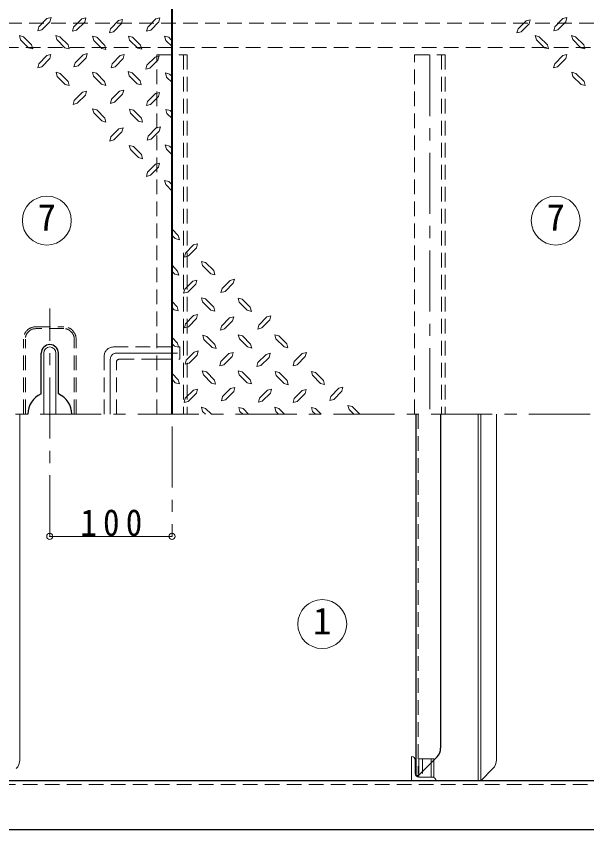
# Model space of a CAD drawing. Units: millimetres at full size, sheet at 1:10; details may follow other scales. Extents: x -2125 to 1925, y -1405 to 1405.
# Drawn here: x -795 to -329, y 405 to 1071 of the extents above; entities that cross this region are included whole.
import ezdxf
from ezdxf.enums import TextEntityAlignment as Align

# ---------------------------------------------------------------- set-up
doc = ezdxf.new("R2010")
doc.units = ezdxf.units.MM
doc.header["$LTSCALE"] = 10
doc.header["$PDMODE"] = 32
doc.header["$PDSIZE"] = 5
doc.linetypes.add('CHAIN1', pattern=[8, 5, -1, 1, -1])
doc.linetypes.add('DASHED1', pattern=[1.8, 1.2, -0.6])
doc.layers.add('0-A', color=4, linetype='Continuous', lineweight=9)
doc.styles.add('ＭＳ ゴシック', font='')
doc.styles.get('ＭＳ ゴシック').set_extended_font_data('MS Gothic')

msp = doc.modelspace()

# ---------------------------------------------------------------- linework, layer by layer
at = {"layer": '0-A', "color": 1, "lineweight": 40}
msp.add_line((-667.8, 745.02), (-667.8, 1079.02), dxfattribs=at)
at = {"layer": '0-A', "linetype": 'DASHED1'}
for p, q in [((163.2, 1065.02), (-920.8, 1065.02)), ((-913.33, 1045.02), (143.2, 1045.02)), ((-658.3, 1039.02), (-658.3, 745.02)), ((-447.3, 1039.02), (-447.3, 745.02)), ((-680.3, 800.02), (-661.3, 800.02)), ((-661.3, 790.02), (-661.3, 800.02)), ((-680.3, 790.02), (-661.3, 790.02)), ((-462.8, 463.02), (-462.8, 448.02)), ((-455.8, 463.02), (-455.8, 459.78))]:
    msp.add_line(p, q, dxfattribs=at)
at = {"layer": '0-A'}
for p, q in [((-774.21, 1059.59), (-767.7, 1066.21)), ((-748.28, 1061.69), (-741.66, 1068.41)), ((-745.86, 1059.28), (-739.25, 1065.89)), ((-718.25, 1060.43), (-711.53, 1067.15)), ((-711.53, 1067.15), (-708.27, 1067.99)), ((-708.27, 1067.99), (-709.11, 1064.63)), ((-687.69, 1061.8), (-681.08, 1068.52)), ((-685.28, 1059.38), (-678.66, 1066)), ((-681.08, 1068.52), (-677.72, 1069.36)), ((-677.72, 1069.36), (-678.66, 1066)), ((-384.76, 1060.22), (-378.04, 1066.94)), ((-378.04, 1066.94), (-374.79, 1067.78)), ((-374.79, 1067.78), (-375.63, 1064.42)), ((-352.21, 1059.59), (-345.7, 1066.21)), ((-776.73, 1062.01), (-777.57, 1058.75)), ((-774.21, 1059.59), (-777.57, 1058.75)), ((-748.28, 1061.69), (-749.22, 1058.44)), ((-745.86, 1059.28), (-749.22, 1058.44)), ((-718.25, 1060.43), (-719.09, 1057.18)), ((-715.73, 1058.02), (-709.11, 1064.63)), ((-687.69, 1061.8), (-688.64, 1058.54)), ((-685.28, 1059.38), (-688.64, 1058.54)), ((-384.76, 1060.22), (-385.6, 1056.97)), ((-382.24, 1057.81), (-375.63, 1064.42)), ((-354.73, 1062.01), (-355.57, 1058.75)), ((-352.21, 1059.59), (-355.57, 1058.75)), ((-789.33, 1053.92), (-792.59, 1054.76)), ((-791.75, 1051.4), (-792.59, 1054.76)), ((-789.33, 1053.92), (-782.72, 1047.2)), ((-762.03, 1051.51), (-762.87, 1054.87)), ((-759.62, 1053.92), (-762.87, 1054.87)), ((-759.62, 1053.92), (-752.9, 1047.31)), ((-729.38, 1053.4), (-732.74, 1054.24)), ((-731.79, 1050.88), (-732.74, 1054.24)), ((-729.38, 1053.4), (-722.76, 1046.78)), ((-715.73, 1058.02), (-719.09, 1057.18)), ((-702.5, 1051.09), (-703.44, 1054.45)), ((-700.08, 1053.5), (-703.44, 1054.45)), ((-700.08, 1053.5), (-693.47, 1046.89)), ((-670.47, 1053.4), (-673.83, 1054.24)), ((-672.89, 1050.88), (-673.83, 1054.24)), ((-670.47, 1053.4), (-667.8, 1050.34)), ((-382.24, 1057.81), (-385.6, 1056.97)), ((-367.33, 1053.92), (-370.59, 1054.76)), ((-369.75, 1051.4), (-370.59, 1054.76)), ((-367.33, 1053.92), (-360.72, 1047.2)), ((-340.03, 1051.51), (-340.87, 1054.87)), ((-337.62, 1053.92), (-340.87, 1054.87)), ((-337.62, 1053.92), (-330.9, 1047.31)), ((-791.75, 1051.4), (-785.13, 1044.79)), ((-762.03, 1051.51), (-755.42, 1044.89)), ((-752.9, 1047.31), (-752.06, 1044.05)), ((-731.79, 1050.88), (-725.28, 1044.37)), ((-722.76, 1046.78), (-721.92, 1043.42)), ((-702.5, 1051.09), (-695.88, 1044.47)), ((-693.47, 1046.89), (-692.52, 1043.63)), ((-672.89, 1050.88), (-667.8, 1045.79)), ((-369.75, 1051.4), (-363.13, 1044.79)), ((-340.03, 1051.51), (-333.42, 1044.89)), ((-330.9, 1047.31), (-330.06, 1044.05)), ((-776.73, 1031.77), (-770.12, 1038.49)), ((-770.12, 1038.49), (-766.86, 1039.33)), ((-766.86, 1039.33), (-767.7, 1035.97)), ((-752.06, 1044.05), (-755.42, 1044.89)), ((-747.12, 1032.5), (-740.51, 1039.12)), ((-740.51, 1039.12), (-737.25, 1040.06)), ((-737.25, 1040.06), (-738.09, 1036.7)), ((-721.92, 1043.42), (-725.28, 1044.37)), ((-716.88, 1031.77), (-710.27, 1038.49)), ((-710.27, 1038.49), (-706.91, 1039.33)), ((-706.91, 1039.33), (-707.85, 1035.97)), ((-692.52, 1043.63), (-695.88, 1044.47)), ((-354.73, 1031.77), (-348.12, 1038.49)), ((-348.12, 1038.49), (-344.86, 1039.33)), ((-344.86, 1039.33), (-345.7, 1035.97)), ((-330.06, 1044.05), (-333.42, 1044.89)), ((-776.73, 1031.77), (-777.68, 1028.51)), ((-774.32, 1029.35), (-767.7, 1035.97)), ((-747.12, 1032.5), (-748.07, 1029.14)), ((-744.71, 1030.09), (-738.09, 1036.7)), ((-716.88, 1031.77), (-717.72, 1028.51)), ((-714.36, 1029.35), (-707.85, 1035.97)), ((-688.32, 1030.61), (-681.71, 1037.23)), ((-685.91, 1028.2), (-679.29, 1034.81)), ((-681.71, 1037.23), (-678.45, 1038.17)), ((-678.45, 1038.17), (-679.29, 1034.81)), ((-354.73, 1031.77), (-355.68, 1028.51)), ((-352.32, 1029.35), (-345.7, 1035.97)), ((-774.32, 1029.35), (-777.68, 1028.51)), ((-744.71, 1030.09), (-748.07, 1029.14)), ((-714.36, 1029.35), (-717.72, 1028.51)), ((-700.5, 1024.42), (-703.76, 1025.36)), ((-702.92, 1022), (-703.76, 1025.36)), ((-688.32, 1030.61), (-689.27, 1027.25)), ((-685.91, 1028.2), (-689.27, 1027.25)), ((-352.32, 1029.35), (-355.68, 1028.51)), ((-759.41, 1023.89), (-762.66, 1024.84)), ((-761.82, 1021.48), (-762.66, 1024.84)), ((-761.82, 1021.48), (-755.21, 1014.86)), ((-759.41, 1023.89), (-752.69, 1017.28)), ((-729.59, 1024), (-732.95, 1024.94)), ((-732, 1021.58), (-732.95, 1024.94)), ((-732, 1021.58), (-725.39, 1014.97)), ((-729.59, 1024), (-722.97, 1017.38)), ((-702.92, 1022), (-696.3, 1015.39)), ((-700.5, 1024.42), (-693.78, 1017.8)), ((-669.84, 1023.37), (-673.2, 1024.21)), ((-672.26, 1020.85), (-673.2, 1024.21)), ((-672.26, 1020.85), (-667.8, 1016.39)), ((-669.84, 1023.37), (-667.8, 1021.32)), ((-337.41, 1023.89), (-340.66, 1024.84)), ((-339.82, 1021.48), (-340.66, 1024.84)), ((-339.82, 1021.48), (-333.21, 1014.86)), ((-337.41, 1023.89), (-330.69, 1017.28)), ((-751.85, 1014.02), (-755.21, 1014.86)), ((-752.69, 1017.28), (-751.85, 1014.02)), ((-722.03, 1014.02), (-725.39, 1014.97)), ((-722.97, 1017.38), (-722.03, 1014.02)), ((-692.94, 1014.44), (-696.3, 1015.39)), ((-693.78, 1017.8), (-692.94, 1014.44)), ((-329.85, 1014.02), (-333.21, 1014.86)), ((-330.69, 1017.28), (-329.85, 1014.02)), ((-745.34, 999.43), (-738.72, 1006.04)), ((-717.3, 1002.68), (-710.69, 1009.3)), ((-714.89, 1000.27), (-708.27, 1006.88)), ((-687.9, 1000.79), (-681.29, 1007.51)), ((-681.29, 1007.51), (-677.93, 1008.35)), ((-677.93, 1008.35), (-678.87, 1004.99)), ((-747.75, 1001.84), (-748.7, 998.48)), ((-745.34, 999.43), (-748.7, 998.48)), ((-717.3, 1002.68), (-718.25, 999.32)), ((-714.89, 1000.27), (-718.25, 999.32)), ((-687.9, 1000.79), (-688.74, 997.54)), ((-685.38, 998.38), (-678.87, 1004.99)), ((-731.79, 991.55), (-732.74, 994.91)), ((-729.38, 993.97), (-732.74, 994.91)), ((-729.38, 993.97), (-722.76, 987.35)), ((-699.45, 993.86), (-702.71, 994.7)), ((-701.87, 991.34), (-702.71, 994.7)), ((-699.45, 993.86), (-692.73, 987.14)), ((-685.38, 998.38), (-688.74, 997.54)), ((-671.94, 991.03), (-672.78, 994.39)), ((-669.42, 993.55), (-672.78, 994.39)), ((-669.42, 993.55), (-667.8, 991.92)), ((-731.79, 991.55), (-725.28, 984.94)), ((-722.76, 987.35), (-721.92, 983.99)), ((-701.87, 991.34), (-695.25, 984.73)), ((-692.73, 987.14), (-691.89, 983.89)), ((-671.94, 991.03), (-667.8, 986.88)), ((-721.92, 983.99), (-725.28, 984.94)), ((-717.83, 971.92), (-711.21, 978.53)), ((-691.89, 983.89), (-695.25, 984.73)), ((-687.27, 972.55), (-680.66, 979.27)), ((-680.66, 979.27), (-677.3, 980.11)), ((-677.3, 980.11), (-678.24, 976.75)), ((-717.83, 971.92), (-718.77, 968.56)), ((-715.41, 969.5), (-708.8, 976.12)), ((-687.27, 972.55), (-688.11, 969.29)), ((-684.75, 970.13), (-678.24, 976.75)), ((-715.41, 969.5), (-718.77, 968.56)), ((-684.75, 970.13), (-688.11, 969.29)), ((-672.36, 961.94), (-673.31, 965.3)), ((-669.95, 964.46), (-673.31, 965.3)), ((-699.45, 964.04), (-702.81, 964.88)), ((-701.87, 961.52), (-702.81, 964.88)), ((-701.87, 961.52), (-695.25, 955.01)), ((-699.45, 964.04), (-692.84, 957.43)), ((-672.36, 961.94), (-667.8, 957.19)), ((-669.95, 964.46), (-667.8, 962.31)), ((-691.89, 954.07), (-695.25, 955.01)), ((-692.84, 957.43), (-691.89, 954.07)), ((-687.9, 942.94), (-681.29, 949.55)), ((-685.38, 940.52), (-678.87, 947.14)), ((-681.29, 949.55), (-677.93, 950.5)), ((-677.93, 950.5), (-678.87, 947.14)), ((-687.9, 942.94), (-688.74, 939.58)), ((-685.38, 940.52), (-688.74, 939.58)), ((-672.89, 932.86), (-673.83, 936.22)), ((-670.47, 935.38), (-673.83, 936.22)), ((-672.89, 932.86), (-667.8, 927.56)), ((-670.47, 935.38), (-667.8, 932.7)), ((-662.7, 891.18), (-667.8, 896.47)), ((-665.12, 888.66), (-667.8, 891.34)), ((-665.12, 888.66), (-661.76, 887.82)), ((-662.7, 891.18), (-661.76, 887.82)), ((-650.21, 883.51), (-656.72, 876.9)), ((-647.69, 881.1), (-654.3, 874.48)), ((-650.21, 883.51), (-646.85, 884.46)), ((-647.69, 881.1), (-646.85, 884.46)), ((-657.66, 873.54), (-656.72, 876.9)), ((-654.3, 874.48), (-657.66, 873.54)), ((-663.23, 862.09), (-667.8, 866.84)), ((-643.7, 869.97), (-640.34, 869.02)), ((-642.75, 866.61), (-643.7, 869.97)), ((-636.14, 859.99), (-642.75, 866.61)), ((-633.72, 862.51), (-640.34, 869.02)), ((-665.64, 859.57), (-667.8, 861.73)), ((-665.64, 859.57), (-662.28, 858.73)), ((-663.23, 862.09), (-662.28, 858.73)), ((-636.14, 859.99), (-632.78, 859.15)), ((-633.72, 862.51), (-632.78, 859.15)), ((-650.84, 853.9), (-657.35, 847.29)), ((-650.84, 853.9), (-647.48, 854.74)), ((-648.32, 851.49), (-647.48, 854.74)), ((-620.18, 854.53), (-626.79, 847.92)), ((-617.76, 852.12), (-624.38, 845.5)), ((-620.18, 854.53), (-616.82, 855.48)), ((-617.76, 852.12), (-616.82, 855.48)), ((-658.29, 843.93), (-657.35, 847.29)), ((-648.32, 851.49), (-654.93, 844.77)), ((-654.93, 844.77), (-658.29, 843.93)), ((-643.7, 840.15), (-640.34, 839.31)), ((-642.86, 836.89), (-643.7, 840.15)), ((-633.72, 832.69), (-640.34, 839.31)), ((-613.67, 840.04), (-610.31, 839.1)), ((-612.83, 836.68), (-613.67, 840.04)), ((-603.8, 832.48), (-610.31, 839.1)), ((-663.65, 833.01), (-667.8, 837.16)), ((-666.17, 830.49), (-667.8, 832.12)), ((-663.65, 833.01), (-662.81, 829.65)), ((-636.14, 830.17), (-642.86, 836.89)), ((-633.72, 832.69), (-632.88, 829.33)), ((-606.21, 830.07), (-612.83, 836.68)), ((-603.8, 832.48), (-602.85, 829.12)), ((-666.17, 830.49), (-662.81, 829.65)), ((-650.21, 825.66), (-656.72, 819.04)), ((-650.21, 825.66), (-646.85, 826.5)), ((-647.69, 823.24), (-646.85, 826.5)), ((-636.14, 830.17), (-632.88, 829.33)), ((-606.21, 830.07), (-602.85, 829.12)), ((-590.25, 824.61), (-586.89, 825.55)), ((-587.84, 822.19), (-586.89, 825.55)), ((-657.66, 815.68), (-656.72, 819.04)), ((-647.69, 823.24), (-654.3, 816.52)), ((-620.7, 823.77), (-627.32, 817.15)), ((-618.29, 821.35), (-624.9, 814.74)), ((-620.7, 823.77), (-617.34, 824.71)), ((-618.29, 821.35), (-617.34, 824.71)), ((-590.25, 824.61), (-596.87, 817.99)), ((-654.3, 816.52), (-657.66, 815.68)), ((-663.33, 803.19), (-667.8, 807.65)), ((-642.65, 809.59), (-639.29, 808.65)), ((-641.81, 806.23), (-642.65, 809.59)), ((-635.09, 799.62), (-641.81, 806.23)), ((-632.67, 802.03), (-639.29, 808.65)), ((-613.56, 810.01), (-610.2, 809.07)), ((-612.62, 806.65), (-613.56, 810.01)), ((-606, 800.04), (-612.62, 806.65)), ((-603.59, 802.45), (-610.2, 809.07)), ((-583.74, 810.01), (-580.38, 809.17)), ((-582.9, 806.76), (-583.74, 810.01)), ((-576.18, 800.14), (-582.9, 806.76)), ((-573.77, 802.56), (-580.38, 809.17)), ((-665.75, 800.67), (-667.8, 802.72)), ((-665.75, 800.67), (-662.39, 799.83)), ((-663.33, 803.19), (-662.39, 799.83)), ((-635.09, 799.62), (-631.83, 798.67)), ((-632.67, 802.03), (-631.83, 798.67)), ((-606, 800.04), (-602.64, 799.09)), ((-603.59, 802.45), (-602.64, 799.09)), ((-576.18, 800.14), (-572.93, 799.2)), ((-573.77, 802.56), (-572.93, 799.2)), ((-649.68, 795.84), (-656.3, 789.22)), ((-647.27, 793.42), (-653.88, 786.81)), ((-649.68, 795.84), (-646.32, 796.78)), ((-647.27, 793.42), (-646.32, 796.78)), ((-621.23, 794.68), (-627.74, 788.07)), ((-618.71, 792.27), (-625.32, 785.55)), ((-621.23, 794.68), (-617.87, 795.52)), ((-618.71, 792.27), (-617.87, 795.52)), ((-590.88, 793.95), (-597.5, 787.33)), ((-590.88, 793.95), (-587.52, 794.89)), ((-588.47, 791.53), (-587.52, 794.89)), ((-561.27, 794.68), (-567.89, 788.07)), ((-558.86, 792.27), (-565.47, 785.55)), ((-561.27, 794.68), (-557.91, 795.52)), ((-558.86, 792.27), (-557.91, 795.52)), ((-657.14, 785.86), (-656.3, 789.22)), ((-653.88, 786.81), (-657.14, 785.86)), ((-628.68, 784.71), (-627.74, 788.07)), ((-625.32, 785.55), (-628.68, 784.71)), ((-598.34, 783.97), (-597.5, 787.33)), ((-588.47, 791.53), (-595.08, 784.92)), ((-568.73, 784.71), (-567.89, 788.07)), ((-565.47, 785.55), (-568.73, 784.71)), ((-643.07, 780.4), (-639.71, 779.56)), ((-642.12, 777.15), (-643.07, 780.4)), ((-633.09, 772.95), (-639.71, 779.56)), ((-613.67, 780.61), (-610.31, 779.67)), ((-612.83, 777.25), (-613.67, 780.61)), ((-603.8, 773.16), (-610.31, 779.67)), ((-595.08, 784.92), (-598.34, 783.97)), ((-583.53, 779.98), (-580.17, 779.14)), ((-582.69, 776.73), (-583.53, 779.98)), ((-573.56, 772.53), (-580.17, 779.14)), ((-543.84, 772.63), (-550.46, 779.25)), ((-662.7, 773.16), (-667.8, 778.25)), ((-665.12, 770.64), (-667.8, 773.7)), ((-662.7, 773.16), (-661.76, 769.8)), ((-635.51, 770.53), (-642.12, 777.15)), ((-633.09, 772.95), (-632.15, 769.59)), ((-606.21, 770.64), (-612.83, 777.25)), ((-603.8, 773.16), (-602.85, 769.8)), ((-575.97, 770.11), (-582.69, 776.73)), ((-573.56, 772.53), (-572.72, 769.17)), ((-546.26, 770.11), (-552.87, 776.83)), ((-543.84, 772.63), (-543, 769.27)), ((-665.12, 770.64), (-661.76, 769.8)), ((-650.31, 764.65), (-646.95, 765.49)), ((-647.9, 762.24), (-646.95, 765.49)), ((-635.51, 770.53), (-632.15, 769.59)), ((-619.86, 766.02), (-626.48, 759.4)), ((-619.86, 766.02), (-616.5, 766.86)), ((-617.34, 763.6), (-616.5, 766.86)), ((-606.21, 770.64), (-602.85, 769.8)), ((-589.73, 764.76), (-586.37, 765.6)), ((-587.31, 762.34), (-586.37, 765.6)), ((-575.97, 770.11), (-572.72, 769.17)), ((-546.26, 770.11), (-543, 769.27)), ((-531.35, 766.23), (-537.96, 759.61)), ((-531.35, 766.23), (-527.99, 767.07)), ((-528.83, 763.81), (-527.99, 767.07)), ((-650.31, 764.65), (-656.93, 758.04)), ((-647.9, 762.24), (-654.51, 755.52)), ((-627.32, 756.04), (-626.48, 759.4)), ((-617.34, 763.6), (-624.06, 756.88)), ((-589.73, 764.76), (-596.34, 758.14)), ((-587.31, 762.34), (-593.93, 755.62)), ((-561.38, 764.44), (-567.89, 757.83)), ((-561.38, 764.44), (-558.02, 765.28)), ((-558.86, 762.03), (-558.02, 765.28)), ((-538.8, 756.25), (-537.96, 759.61)), ((-528.83, 763.81), (-535.55, 757.09)), ((-657.87, 754.68), (-656.93, 758.04)), ((-654.51, 755.52), (-657.87, 754.68)), ((-624.06, 756.88), (-627.32, 756.04)), ((-535.55, 757.09), (-538.8, 756.25)), ((-643.7, 750.69), (-640.34, 749.74)), ((-642.75, 747.33), (-643.7, 750.69)), ((-640.44, 745.02), (-642.75, 747.33)), ((-635.61, 745.02), (-640.34, 749.74)), ((-613.04, 750.48), (-609.68, 749.64)), ((-612.2, 747.22), (-613.04, 750.48)), ((-609.99, 745.02), (-612.2, 747.22)), ((-605.24, 745.02), (-609.68, 749.64)), ((-583.74, 750.69), (-580.38, 749.74)), ((-582.9, 747.33), (-583.74, 750.69)), ((-580.59, 745.02), (-582.9, 747.33)), ((-575.66, 745.02), (-580.38, 749.74)), ((-545.73, 745.02), (-550.46, 749.74)), ((-519.17, 745.02), (-522.95, 748.8)), ((-514.19, 745.02), (-520.53, 751.21)), ((-792.3, 462.16), (-792.3, 745.02)), ((-402.3, 462.16), (-402.3, 745.02)), ((-767.8, 645.02), (-667.8, 645.02)), ((-415.3, 445.02), (-405.23, 455.09))]:
    msp.add_line(p, q, dxfattribs=at)
at = {"layer": '0-A', "color": 7, "linetype": 'DASHED1', "lineweight": 18}
for p, q in [((-680.3, 1039.02), (-655.3, 1039.02)), ((-680.3, 745.02), (-680.3, 1039.02)), ((-655.3, 1039.02), (-655.3, 745.02)), ((-469.3, 1039.02), (-444.3, 1039.02)), ((-469.3, 745.02), (-469.3, 1039.02)), ((-444.3, 1039.02), (-444.3, 745.02)), ((-779.3, 816.52), (-756.3, 816.52)), ((-756.3, 815.02), (-779.3, 815.02)), ((-789.3, 745.02), (-789.3, 806.52)), ((-787.8, 745.02), (-787.8, 806.52)), ((-747.8, 745.02), (-747.8, 806.52)), ((-746.3, 745.02), (-746.3, 806.52)), ((-715.8, 800.02), (-680.3, 800.02)), ((-723.3, 745.02), (-723.3, 792.52)), ((-713.3, 745.02), (-713.3, 787.52)), ((-710.8, 790.02), (-680.3, 790.02)), ((-466.55, 745.02), (-466.55, 449.03)), ((-1059.8, 442.02), (146.2, 442.02))]:
    msp.add_line(p, q, dxfattribs=at)
at = {"layer": '0-A', "linetype": 'CHAIN1'}
for p, q in [((-456.8, 1039.02), (-456.8, 745.02)), ((-767.8, 645.02), (-767.8, 831.52)), ((-713.3, 795.02), (-661.3, 795.02)), ((-718.3, 745.02), (-718.3, 790.02)), ((-1335.8, 745.02), (583.2, 745.02)), ((-667.8, 735.02), (-667.8, 645.02))]:
    msp.add_line(p, q, dxfattribs=at)
at = {"layer": '0-A', "color": 5, "lineweight": 25}
for p, q in [((-774.8, 761.6), (-774.8, 795.02)), ((-760.8, 761.6), (-760.8, 795.02)), ((-468.05, 449.03), (-468.05, 745.02)), ((-448.05, 745.02), (-448.05, 471.68)), ((-466.55, 449.03), (-450.98, 464.61)), ((-466.55, 449.03), (-468.05, 449.03)), ((143.2, 445.02), (-1056.8, 445.02)), ((173.2, 405.02), (-1086.8, 405.02))]:
    msp.add_line(p, q, dxfattribs=at)
at = {"layer": '0-A', "color": 7, "lineweight": 18}
for p, q in [((-772.8, 745.02), (-772.8, 795.02)), ((-762.8, 745.02), (-762.8, 795.02)), ((-417.3, 445.02), (-417.3, 745.02)), ((-415.3, 745.02), (-415.3, 445.02)), ((-471.8, 465.02), (-471.8, 445.02)), ((-468.8, 451.02), (-468.8, 462.02)), ((-455.8, 459.78), (-455.8, 448.02)), ((-453.64, 448.02), (-453.64, 461.94)), ((-465.8, 449.78), (-465.8, 448.02)), ((-465.8, 448.02), (-453.64, 448.02))]:
    msp.add_line(p, q, dxfattribs=at)
at = {"layer": '0-A'}
for points in [[(-776.73, 1062.01), (-770.12, 1068.73), (-766.76, 1069.57), (-767.7, 1066.21)], [(-741.66, 1068.41), (-738.41, 1069.25), (-739.25, 1065.89)], [(-354.73, 1062.01), (-348.12, 1068.73), (-344.76, 1069.57), (-345.7, 1066.21)], [(-782.72, 1047.2), (-781.77, 1043.95), (-785.13, 1044.79)], [(-360.72, 1047.2), (-359.77, 1043.95), (-363.13, 1044.79)], [(-747.75, 1001.84), (-741.14, 1008.46), (-737.88, 1009.4), (-738.72, 1006.04)], [(-710.69, 1009.3), (-707.33, 1010.14), (-708.27, 1006.88)], [(-711.21, 978.53), (-707.85, 979.37), (-708.8, 976.12)], [(-624.38, 845.5), (-627.74, 844.66), (-626.79, 847.92)], [(-587.84, 822.19), (-594.45, 815.58), (-597.71, 814.63), (-596.87, 817.99)], [(-624.9, 814.74), (-628.26, 813.9), (-627.32, 817.15)], [(-552.87, 776.83), (-553.82, 780.09), (-550.46, 779.25)], [(-558.86, 762.03), (-565.47, 755.31), (-568.83, 754.47), (-567.89, 757.83)], [(-593.93, 755.62), (-597.18, 754.78), (-596.34, 758.14)], [(-522.95, 748.8), (-523.89, 752.16), (-520.53, 751.21)], [(-550.56, 745.02), (-552.87, 747.33), (-553.82, 750.58), (-550.46, 749.74)]]:
    msp.add_lwpolyline(points, dxfattribs=at)
at = {"layer": '0-A', "linetype": 'DASHED1'}
msp.add_lwpolyline([(-453.64, 461.94), (-453.64, 463.02), (-465.8, 463.02), (-465.8, 449.78)], dxfattribs=at)
at = {"layer": '0-A', "color": 7, "lineweight": 18}
for centre in [(-770.21, 903.47), (-353.92, 903.47), (-544.92, 573.3)]:
    msp.add_circle(centre, 20, dxfattribs=at)
at = {"layer": '0-A', "color": 7, "linetype": 'DASHED1', "lineweight": 18}
for centre, radius, start, end in [((-779.3, 806.52), 10, 90, 180), ((-779.3, 806.52), 8.5, 90, 180), ((-756.3, 806.52), 10, 0, 90), ((-756.3, 806.52), 8.5, 0, 90), ((-715.8, 792.52), 7.5, 90, 180), ((-710.8, 787.52), 2.5, 90, 180)]:
    msp.add_arc(centre, radius, start, end, dxfattribs=at)
at = {"layer": '0-A', "color": 5, "lineweight": 25}
for centre, radius, start, end in [((-767.8, 795.02), 7, 0, 180), ((-767.8, 745.02), 18, 112.88538, 180), ((-767.8, 745.02), 18, 0, 67.11462), ((-458.05, 471.68), 10, 315, 360)]:
    msp.add_arc(centre, radius, start, end, dxfattribs=at)
at = {"layer": '0-A', "color": 7, "lineweight": 18}
for centre, radius, start, end in [((-767.8, 795.02), 5, 0, 180), ((-471.8, 462.02), 3, 0, 90), ((-465.8, 451.02), 3, 180, 270), ((-454.8, 445.02), 3, 0, 90)]:
    msp.add_arc(centre, radius, start, end, dxfattribs=at)
at = {"layer": '0-A', "linetype": 'CHAIN1'}
msp.add_arc((-713.3, 790.02), 5, 90, 180, dxfattribs=at)
at = {"layer": '0-A'}
for centre in [(-802.3, 462.16), (-412.3, 462.16)]:
    msp.add_arc(centre, 10, 315, 360, dxfattribs=at)
for p in [(-767.8, 645.02), (-667.8, 645.02)]:
    msp.add_point(p, dxfattribs=at)

# ---------------------------------------------------------------- texts
at = {"layer": '0-A', "color": 7, "style": 'ＭＳ ゴシック'}
for s, p in [('7', (-777.71, 888.47)), ('7', (-361.42, 888.47)), ('1', (-552.42, 558.3))]:
    msp.add_text(s, height=21.99, dxfattribs=at).set_placement(p, align=Align.BOTTOM_LEFT)
at = {"layer": '0-A', "color": 7, "insert": (-742.8, 645.02), "char_height": 21.99, "attachment_point": 7, "style": 'ＭＳ ゴシック'}
msp.add_mtext('\\T1.38;\\W0.9;100', dxfattribs=at)

doc.saveas('drawing.dxf')
